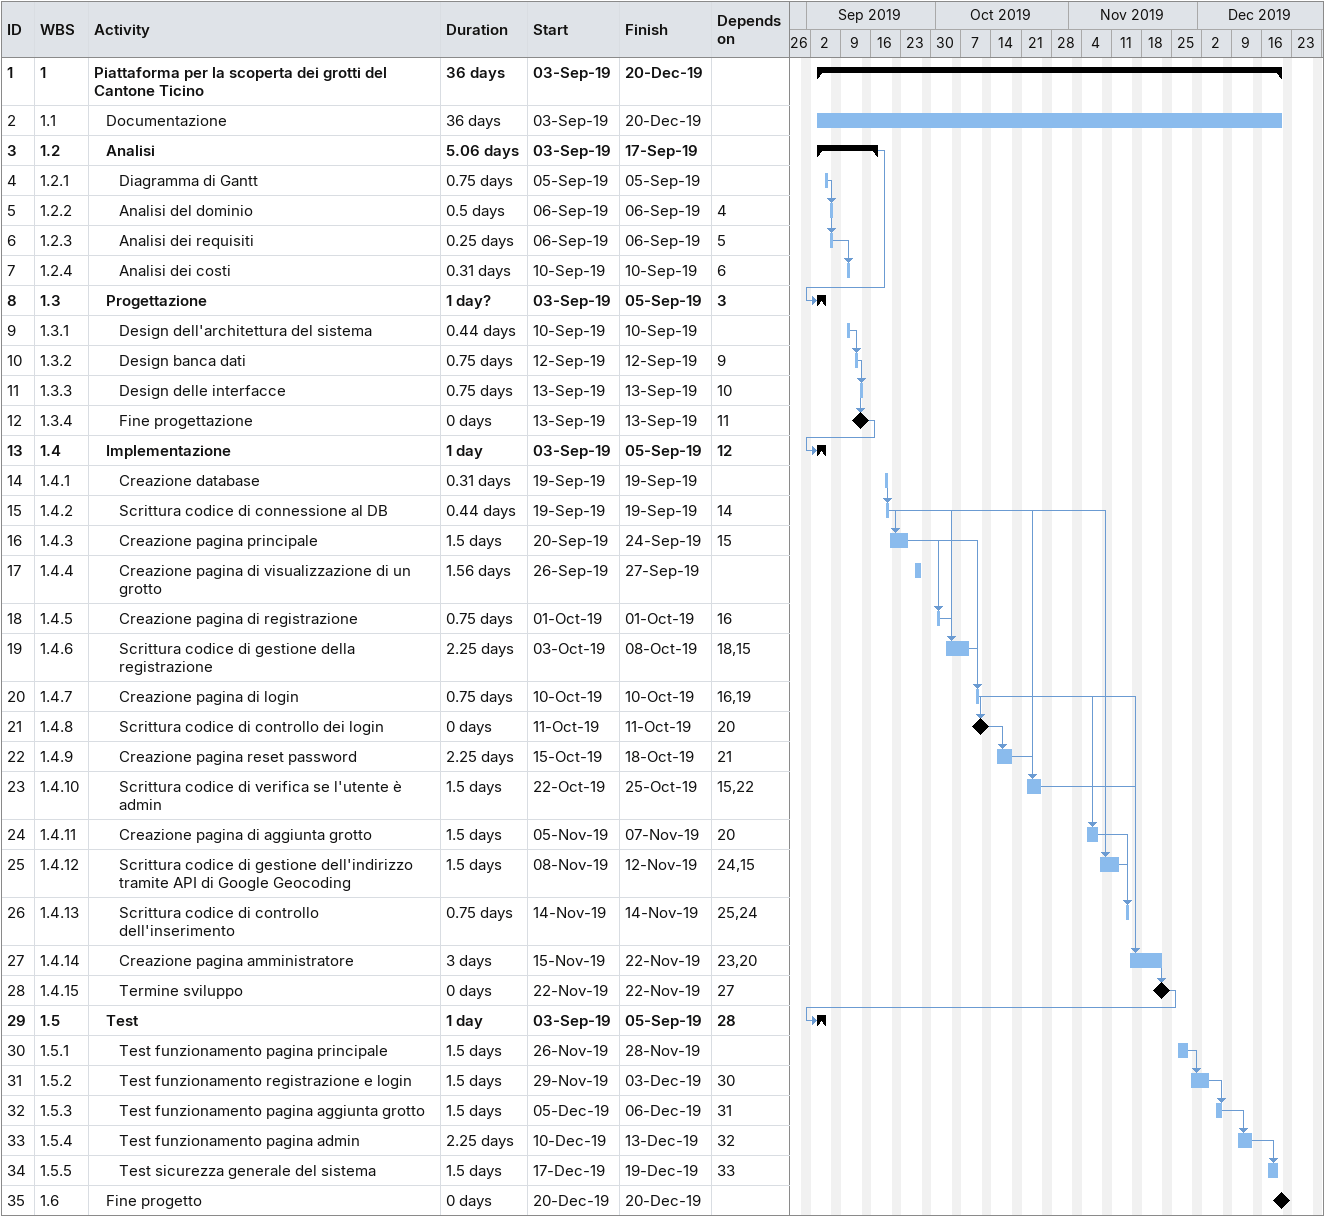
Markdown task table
| ID | WBS | Task | Duration | Start | Finish | Predecessors |
|---|---|---|---|---|---|---|
| 1 | 1 | **Piattaforma per la scoperta dei grotti del Cantone Ticino** | 36d | 2019-09-03 | 2019-12-20 |  |
| 2 | 1.1 | Documentazione | 36d | 2019-09-03 | 2019-12-20 |  |
| 3 | 1.2 | **Analisi** | 5.06d | 2019-09-03 | 2019-09-17 |  |
| 4 | 1.2.1 | Diagramma di Gantt | 0.75d | 2019-09-05 | 2019-09-05 |  |
| 5 | 1.2.2 | Analisi del dominio | 0.5d | 2019-09-06 | 2019-09-06 | 4 |
| 6 | 1.2.3 | Analisi dei requisiti | 0.25d | 2019-09-06 | 2019-09-06 | 5 |
| 7 | 1.2.4 | Analisi dei costi | 0.31d | 2019-09-10 | 2019-09-10 | 6 |
| 8 | 1.3 | **Progettazione** | 1d? | 2019-09-03 | 2019-09-05 | 3 |
| 9 | 1.3.1 | Design dell'architettura del sistema | 0.44d | 2019-09-10 | 2019-09-10 |  |
| 10 | 1.3.2 | Design banca dati | 0.75d | 2019-09-12 | 2019-09-12 | 9 |
| 11 | 1.3.3 | Design delle interfacce | 0.75d | 2019-09-13 | 2019-09-13 | 10 |
| 12 | 1.3.4 | Fine progettazione | 0d | 2019-09-13 | 2019-09-13 | 11 |
| 13 | 1.4 | **Implementazione** | 1d | 2019-09-03 | 2019-09-05 | 12 |
| 14 | 1.4.1 | Creazione database | 0.31d | 2019-09-19 | 2019-09-19 |  |
| 15 | 1.4.2 | Scrittura codice di connessione al DB | 0.44d | 2019-09-19 | 2019-09-19 | 14 |
| 16 | 1.4.3 | Creazione pagina principale | 1.5d | 2019-09-20 | 2019-09-24 | 15 |
| 17 | 1.4.4 | Creazione pagina di visualizzazione di un grotto | 1.56d | 2019-09-26 | 2019-09-27 |  |
| 18 | 1.4.5 | Creazione pagina di registrazione | 0.75d | 2019-10-01 | 2019-10-01 | 16 |
| 19 | 1.4.6 | Scrittura codice di gestione della registrazione | 2.25d | 2019-10-03 | 2019-10-08 | 18, 15 |
| 20 | 1.4.7 | Creazione pagina di login | 0.75d | 2019-10-10 | 2019-10-10 | 16, 19 |
| 21 | 1.4.8 | Scrittura codice di controllo dei login | 0d | 2019-10-11 | 2019-10-11 | 20 |
| 22 | 1.4.9 | Creazione pagina reset password | 2.25d | 2019-10-15 | 2019-10-18 | 21 |
| 23 | 1.4.10 | Scrittura codice di verifica se l'utente è admin | 1.5d | 2019-10-22 | 2019-10-25 | 15, 22 |
| 24 | 1.4.11 | Creazione pagina di aggiunta grotto | 1.5d | 2019-11-05 | 2019-11-07 | 20 |
| 25 | 1.4.12 | Scrittura codice di gestione dell'indirizzo tramite API di Google Geocoding | 1.5d | 2019-11-08 | 2019-11-12 | 24, 15 |
| 26 | 1.4.13 | Scrittura codice di controllo dell'inserimento | 0.75d | 2019-11-14 | 2019-11-14 | 25, 24 |
| 27 | 1.4.14 | Creazione pagina amministratore | 3d | 2019-11-15 | 2019-11-22 | 23, 20 |
| 28 | 1.4.15 | Termine sviluppo | 0d | 2019-11-22 | 2019-11-22 | 27 |
| 29 | 1.5 | **Test** | 1d | 2019-09-03 | 2019-09-05 | 28 |
| 30 | 1.5.1 | Test funzionamento pagina principale | 1.5d | 2019-11-26 | 2019-11-28 |  |
| 31 | 1.5.2 | Test funzionamento registrazione e login | 1.5d | 2019-11-29 | 2019-12-03 | 30 |
| 32 | 1.5.3 | Test funzionamento pagina aggiunta grotto | 1.5d | 2019-12-05 | 2019-12-06 | 31 |
| 33 | 1.5.4 | Test funzionamento pagina admin | 2.25d | 2019-12-10 | 2019-12-13 | 32 |
| 34 | 1.5.5 | Test sicurezza generale del sistema | 1.5d | 2019-12-17 | 2019-12-19 | 33 |
| 35 | 1.6 | Fine progetto | 0d | 2019-12-20 | 2019-12-20 |  |
